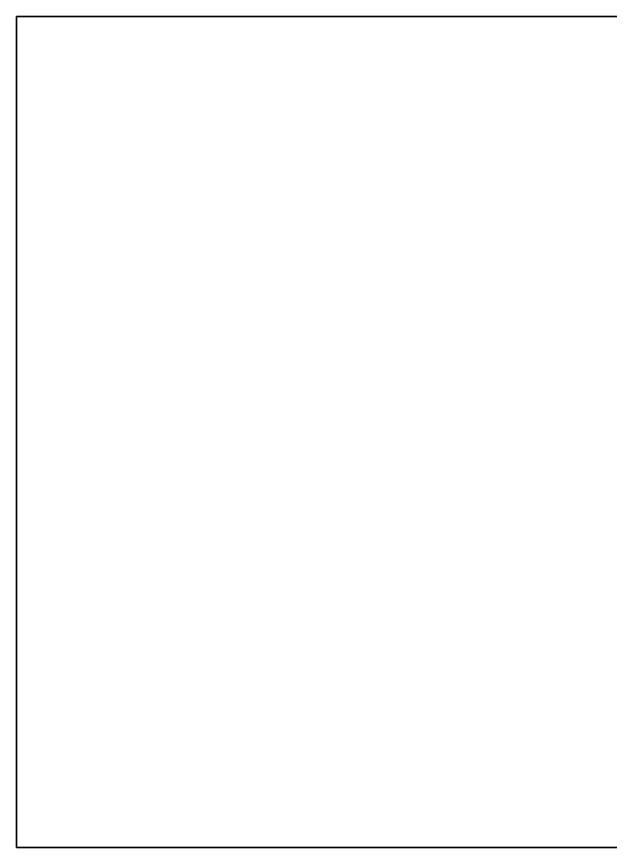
# Model space of a CAD drawing. Extents: x 14 to 2196, y -1968 to 1826.
# Drawn here: x 14 to 594, y -992 to -181 of the extents above; entities that cross this region are included whole.
import ezdxf

# ---------------------------------------------------------------- set-up
doc = ezdxf.new("R2010")
doc.units = 0

msp = doc.modelspace()

# ---------------------------------------------------------------- linework, layer by layer
at = {"color": 7, "lineweight": 35}
for p, q in [((1173.112305, -181.425354), (14.142303, -181.425354)), ((14.142303, -992.265381), (14.142303, -181.425354)), ((1173.112305, -181.425354), (14.142303, -181.425354)), ((14.142303, -992.265381), (14.142303, -181.425354)), ((1173.112305, -992.265381), (14.142303, -992.265381)), ((1173.112305, -992.265381), (14.142303, -992.265381))]:
    msp.add_line(p, q, dxfattribs=at)

doc.saveas('drawing.dxf')
